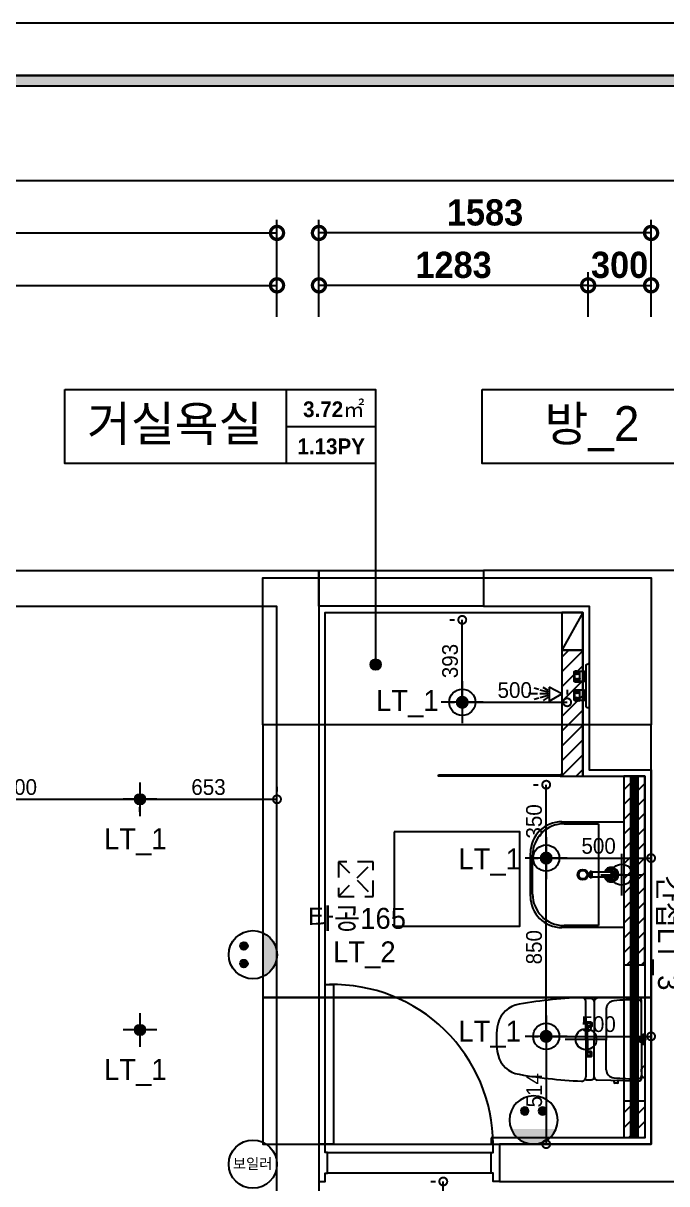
# Model space of a CAD drawing. Header units: inches. Extents: x 157163 to 245256, y -61743 to -20857.
# Drawn here: x 231228 to 234295, y -26891 to -21357 of the extents above; entities that cross this region are included whole.
import ezdxf
from ezdxf.enums import TextEntityAlignment as Align

# ---------------------------------------------------------------- set-up
doc = ezdxf.new("R2010")
doc.units = ezdxf.units.IN
doc.header["$LTSCALE"] = 50
doc.header["$MEASUREMENT"] = 0
doc.linetypes.add('HID', pattern=[2.5, 1.5, -1])
doc.linetypes.add('HIDDEN', pattern=[0.375, 0.25, -0.125])
for name, color, linetype in [('0-ELC TEXT', 7, 'Continuous'), ('03-TEXT', 3, 'Continuous'), ('03-WAL NEW', 3, 'Continuous'), ('04-WIN', 4, 'Continuous'), ('06-FUR', 6, 'Continuous'), ('06-LIGHT', 4, 'Continuous'), ('07-DIM WAL', 5, 'Continuous'), ('3.기호.계단선', 30, 'Continuous'), ('BATH', 4, 'Continuous'), ('CO-BATH', 6, 'Continuous'), ('CO-DO-FR', 7, 'Continuous'), ('CO-DOOR', 8, 'Continuous'), ('F-WALL1', 2, 'Continuous'), ('fin', 5, 'Continuous'), ('FORM(YOURNAME)-1', 1, 'Continuous'), ('FORM(YOURNAME)-11', 1, 'Continuous'), ('HL', 6, 'HIDDEN'), ('RC-LIGHT', 7, 'Continuous'), ('설비', 140, 'Continuous'), ('욕실마감선', 4, 'Continuous')]:
    doc.layers.add(name, color=color, linetype=linetype)
doc.styles.add('YOURNAME', font='HY울릉도M.TTF')
doc.styles.add('넥슨고딕', font='NEXONLv1GothicBold.ttf')
doc.styles.add('스타일1', font='HY울릉도M.TTF')
doc.styles.add('코레일둥고', font='Korail_Round_Gothic_Medium.ttf')
doc.dimstyles.new('30', dxfattribs={"dimscale": 30, "dimtxt": 2.5, "dimasz": 2.5, "dimexe": 1.25, "dimexo": 2, "dimtad": 1, "dimdec": 0, "dimtxsty": '스타일1', "dimblk": 'DOTSMALL', "dimcen": 2.5, "dimclrd": 1, "dimclre": 1, "dimclrt": 7, "dimadec": 0, "dimazin": 0, "dimtfac": 1, "dimtdec": 0, "dimtix": 1, "dimtmove": 0, "dimatfit": 3, "dimldrblk": 'DOTSMALL', "dimfxl": 1.25, "dimarcsym": 0})
doc.dimstyles.new('50', dxfattribs={"dimscale": 50, "dimtxt": 2.5, "dimasz": 2.5, "dimexe": 1.25, "dimexo": 2, "dimtad": 1, "dimdec": 0, "dimtxsty": '넥슨고딕', "dimblk": 'DOTSMALL', "dimcen": 2.5, "dimclrd": 1, "dimclre": 1, "dimclrt": 7, "dimadec": 0, "dimazin": 0, "dimtfac": 1, "dimtdec": 0, "dimtix": 1, "dimtmove": 0, "dimatfit": 3, "dimldrblk": 'DOTSMALL', "dimfxl": 1.25, "dimarcsym": 0})

# ---------------------------------------------------------------- blocks, each defined once
blk = doc.blocks.new('_DOTSMALL')
at = {"color": 0, "linetype": 'ByBlock', "const_width": 0.5}
blk.add_lwpolyline([(-0.0625, 0, 1), (0.0625, 0, 1)], format="xyb", close=True, dxfattribs=at)
blk = doc.blocks.new('*D74')
at = {"layer": '07-DIM WAL', "color": 1, "lineweight": -2, "transparency": 16777216}
for p, q in [((228731.3, -22756.9), (228731.3, -22544.4)), ((232437.3, -22756.9), (232437.3, -22544.4)), ((228731.3, -22606.9), (232437.3, -22606.9))]:
    blk.add_line(p, q, dxfattribs=at)
at = {"layer": 'Defpoints', "color": 0, "transparency": 16777216}
for p in [(232437.3, -22606.9), (228731.3, -22856.9), (232437.3, -22856.9)]:
    blk.add_point(p, dxfattribs=at)
at = {"layer": '07-DIM WAL', "color": 1, "lineweight": -2, "transparency": 16777216, "xscale": 125, "yscale": 125, "zscale": 125, "rotation": 180}
blk.add_blockref('_DOTSMALL', (228731.3, -22606.9), dxfattribs=at)
at = {"layer": '07-DIM WAL', "color": 1, "lineweight": -2, "transparency": 16777216, "xscale": 125, "yscale": 125, "zscale": 125}
blk.add_blockref('_DOTSMALL', (232437.3, -22606.9), dxfattribs=at)
at = {"layer": '07-DIM WAL', "color": 7, "transparency": 16777216, "insert": (230584.3, -22510), "char_height": 125, "attachment_point": 5, "style": '넥슨고딕'}
blk.add_mtext('3706', dxfattribs=at)
blk = doc.blocks.new('*D75')
at = {"layer": '07-DIM WAL', "color": 1, "lineweight": -2, "transparency": 16777216}
for p, q in [((227229.3, -22756.9), (227229.3, -22294.4)), ((232437.3, -22756.9), (232437.3, -22294.4)), ((227229.3, -22356.9), (232437.3, -22356.9))]:
    blk.add_line(p, q, dxfattribs=at)
at = {"layer": 'Defpoints', "color": 0, "transparency": 16777216}
for p in [(232437.3, -22356.9), (227229.3, -22856.9), (232437.3, -22856.9)]:
    blk.add_point(p, dxfattribs=at)
at = {"layer": '07-DIM WAL', "color": 1, "lineweight": -2, "transparency": 16777216, "xscale": 125, "yscale": 125, "zscale": 125, "rotation": 180}
blk.add_blockref('_DOTSMALL', (227229.3, -22356.9), dxfattribs=at)
at = {"layer": '07-DIM WAL', "color": 1, "lineweight": -2, "transparency": 16777216, "xscale": 125, "yscale": 125, "zscale": 125}
blk.add_blockref('_DOTSMALL', (232437.3, -22356.9), dxfattribs=at)
at = {"layer": '07-DIM WAL', "color": 7, "transparency": 16777216, "insert": (229833.3, -22260), "char_height": 125, "attachment_point": 5, "style": '넥슨고딕'}
blk.add_mtext('5208', dxfattribs=at)
blk = doc.blocks.new('*D79')
at = {"layer": '07-DIM WAL', "color": 1, "lineweight": -2, "transparency": 16777216}
for p, q in [((232637.3, -22756.9), (232637.3, -22294.4)), ((234220.3, -22756.9), (234220.3, -22294.4)), ((234220.3, -22356.9), (232637.3, -22356.9))]:
    blk.add_line(p, q, dxfattribs=at)
at = {"layer": 'Defpoints', "color": 0, "transparency": 16777216}
for p in [(232637.3, -22356.9), (232637.3, -22856.9), (234220.3, -22856.9)]:
    blk.add_point(p, dxfattribs=at)
at = {"layer": '07-DIM WAL', "color": 1, "lineweight": -2, "transparency": 16777216, "xscale": 125, "yscale": 125, "zscale": 125, "rotation": 180}
blk.add_blockref('_DOTSMALL', (232637.3, -22356.9), dxfattribs=at)
at = {"layer": '07-DIM WAL', "color": 1, "lineweight": -2, "transparency": 16777216, "xscale": 125, "yscale": 125, "zscale": 125}
blk.add_blockref('_DOTSMALL', (234220.3, -22356.9), dxfattribs=at)
at = {"layer": '07-DIM WAL', "color": 7, "transparency": 16777216, "insert": (233428.8, -22260), "char_height": 125, "attachment_point": 5, "style": '넥슨고딕'}
blk.add_mtext('1583', dxfattribs=at)
blk = doc.blocks.new('*D80')
at = {"layer": '07-DIM WAL', "color": 1, "lineweight": -2, "transparency": 16777216}
for p, q in [((233920.3, -22756.9), (233920.3, -22544.4)), ((234220.3, -22756.9), (234220.3, -22544.4)), ((233920.3, -22606.9), (234220.3, -22606.9))]:
    blk.add_line(p, q, dxfattribs=at)
at = {"layer": 'Defpoints', "color": 0, "transparency": 16777216}
for p in [(234220.3, -22606.9), (233920.3, -22856.9), (234220.3, -22856.9)]:
    blk.add_point(p, dxfattribs=at)
at = {"layer": '07-DIM WAL', "color": 1, "lineweight": -2, "transparency": 16777216, "xscale": 125, "yscale": 125, "zscale": 125}
blk.add_blockref('_DOTSMALL', (233920.3, -22606.9), dxfattribs=at)
at = {"layer": '07-DIM WAL', "color": 1, "lineweight": -2, "transparency": 16777216, "xscale": 125, "yscale": 125, "zscale": 125, "rotation": 180}
blk.add_blockref('_DOTSMALL', (234220.3, -22606.9), dxfattribs=at)
at = {"layer": '07-DIM WAL', "color": 7, "transparency": 16777216, "insert": (234070.3, -22510), "char_height": 125, "attachment_point": 5, "style": '넥슨고딕'}
blk.add_mtext('300', dxfattribs=at)
blk = doc.blocks.new('*D81')
at = {"layer": '07-DIM WAL', "color": 1, "lineweight": -2, "transparency": 16777216}
for p, q in [((232637.3, -22756.9), (232637.3, -22544.4)), ((233920.3, -22756.9), (233920.3, -22544.4)), ((233920.3, -22606.9), (232637.3, -22606.9))]:
    blk.add_line(p, q, dxfattribs=at)
at = {"layer": 'Defpoints', "color": 0, "transparency": 16777216}
for p in [(232637.3, -22606.9), (232637.3, -22856.9), (233920.3, -22856.9)]:
    blk.add_point(p, dxfattribs=at)
at = {"layer": '07-DIM WAL', "color": 1, "lineweight": -2, "transparency": 16777216, "xscale": 125, "yscale": 125, "zscale": 125, "rotation": 180}
blk.add_blockref('_DOTSMALL', (232637.3, -22606.9), dxfattribs=at)
at = {"layer": '07-DIM WAL', "color": 1, "lineweight": -2, "transparency": 16777216, "xscale": 125, "yscale": 125, "zscale": 125}
blk.add_blockref('_DOTSMALL', (233920.3, -22606.9), dxfattribs=at)
at = {"layer": '07-DIM WAL', "color": 7, "transparency": 16777216, "insert": (233278.8, -22510), "char_height": 125, "attachment_point": 5, "style": '넥슨고딕'}
blk.add_mtext('1283', dxfattribs=at)
blk = doc.blocks.new('A$C004A4CAE')
at = {"layer": 'fin', "color": 6}
for p, q in [((36, 69), (36, 70)), ((84, 69), (36, 69)), ((51, 63), (36, 63)), ((51, 57), (36, 57)), ((82, 72), (38, 72)), ((84, 63), (69, 63)), ((84, 57), (69, 57)), ((84, 69), (84, 70)), ((126, 69), (126, 70)), ((174, 69), (126, 69)), ((141, 63), (126, 63)), ((141, 57), (126, 57)), ((172, 72), (128, 72)), ((174, 63), (159, 63)), ((174, 57), (159, 57)), ((174, 69), (174, 70)), ((0, 0), (0, 5)), ((200, 15), (10, 15)), ((51, 51), (36, 51)), ((36, 23), (36, 45)), ((84, 45), (36, 45)), ((82, 21), (38, 21)), ((43, 15), (43, 21)), ((84, 51), (69, 51)), ((77, 15), (77, 21)), ((84, 23), (84, 45)), ((141, 51), (126, 51)), ((174, 45), (126, 45)), ((126, 23), (126, 45)), ((172, 21), (128, 21)), ((133, 15), (133, 21)), ((174, 51), (159, 51)), ((167, 15), (167, 21)), ((174, 23), (174, 45)), ((210, 0), (210, 5))]:
    blk.add_line(p, q, dxfattribs=at)
for centre, radius, start, end in [((36, 66), 3, 90, 270), ((36, 60), 3, 90, 270), ((36, 54), 3, 90, 270), ((38, 70), 2, 90, 180), ((51, 66), 3, 90, 270), ((51, 60), 3, 90, 270), ((51, 54), 3, 90, 270), ((69, 66), 3, 270, 90), ((69, 60), 3, 270, 90), ((69, 54), 3, 270, 90), ((82, 70), 2, 0, 90), ((84, 66), 3, 270, 90), ((84, 60), 3, 270, 90), ((84, 54), 3, 270, 90), ((126, 66), 3, 90, 270), ((126, 60), 3, 90, 270), ((126, 54), 3, 90, 270), ((128, 70), 2, 90, 180), ((141, 66), 3, 90, 270), ((141, 60), 3, 90, 270), ((141, 54), 3, 90, 270), ((159, 66), 3, 270, 90), ((159, 60), 3, 270, 90), ((159, 54), 3, 270, 90), ((172, 70), 2, 0, 90), ((174, 66), 3, 270, 90), ((174, 60), 3, 270, 90), ((174, 54), 3, 270, 90), ((10, 5), 10, 90, 180), ((36, 48), 3, 90, 270), ((38, 23), 2, 180, 270), ((51, 48), 3, 90, 270), ((69, 48), 3, 270, 90), ((82, 23), 2, 270, 0), ((84, 48), 3, 270, 90), ((126, 48), 3, 90, 270), ((128, 23), 2, 180, 270), ((141, 48), 3, 90, 270), ((159, 48), 3, 270, 90), ((172, 23), 2, 270, 0), ((174, 48), 3, 270, 90), ((200, 5), 10, 0, 90)]:
    blk.add_arc(centre, radius, start, end, dxfattribs=at)
blk = doc.blocks.new('VUDAUSEH')
at = {"layer": '04-WIN'}
blk.add_lwpolyline([(211922.3, -24136.9), (211137.3, -24136.9), (211137.3, -23965.9), (211922.3, -23965.9)], close=True, dxfattribs=at)
at = {"layer": '3.기호.계단선'}
for p, q in [((212580.3, -25516.9), (212580.3, -25316.9)), ((212480.3, -25416.9), (212680.3, -25416.9)), ((212410.3, -26301.9), (212410.3, -26101.9)), ((212310.3, -26201.9), (212510.3, -26201.9))]:
    blk.add_line(p, q, dxfattribs=at)
for centre in [(212580.3, -25416.9), (212410.3, -26201.9)]:
    blk.add_circle(centre, 50, dxfattribs=at)
at = {"layer": 'CO-DO-FR'}
for points in [[(211137.3, -26701.9), (211137.3, -26879.9), (211167.3, -26879.9), (211167.3, -26839.9), (211177.3, -26839.9), (211177.3, -26741.9), (211167.3, -26741.9), (211167.3, -26701.9), (211137.3, -26701.9)], [(211997.3, -26701.9), (211997.3, -26879.9), (211967.3, -26879.9), (211967.3, -26839.9), (211957.3, -26839.9), (211957.3, -26741.9), (211967.3, -26741.9), (211967.3, -26701.9), (211997.3, -26701.9)]]:
    blk.add_lwpolyline(points, close=True, dxfattribs=at)
at = {"layer": 'CO-DOOR'}
for p, q in [((211177.3, -26741.9), (211957.3, -26741.9)), ((211957.3, -26839.9), (211177.3, -26839.9))]:
    blk.add_line(p, q, dxfattribs=at)
blk.add_lwpolyline([(211207.3, -25940.9), (211207.3, -26701.9), (211167.3, -26701.9), (211167.3, -25940.9)], close=True, dxfattribs=at)
blk.add_arc((211203.3, -26704.8), 764.1, 0.2166, 91.1962, dxfattribs=at)
at = {"layer": 'F-WALL1'}
blk.add_line((217024.3, -23965.9), (211922.3, -23965.9), dxfattribs=at)
for points in [[(205729.3, -24428.9), (205630.3, -24428.9), (205630.3, -23965.9), (211137.3, -23965.9), (211137.3, -27229.9), (210937.3, -27229.9), (210937.3, -24138.9), (207217.3, -24138.9), (207217.3, -24724.9), (206671.3, -24724.9), (206671.3, -24123.9), (205729.3, -24123.9), (205729.3, -24428.9)], [(211922.3, -23965.9), (211922.3, -24136.9), (212425.3, -24136.9), (212425.3, -24916.9), (212720.3, -24916.9), (212720.3, -26701.9), (211997.3, -26701.9), (211997.3, -26879.9), (212882.3, -26879.9)]]:
    blk.add_lwpolyline(points, dxfattribs=at)
at = {"xscale": -1, "rotation": 89.99999999999991}
blk.add_blockref('A$C004A4CAE', (212425.3, -24411.9), dxfattribs=at)
blk = doc.blocks.new('cjswjdeh')
at = {"layer": '03-WAL NEW'}
h = blk.add_hatch(dxfattribs=at)
h.set_pattern_fill('_USER', color=256, scale=50, angle=225, pattern_type=0)
h.set_pattern_definition([(225, (16172.097, -25274.146), (35.355339, -35.355339), [])])
h.paths.add_polyline_path([(233895.3, -24346.9), (233795.3, -24346.9), (233795.3, -24946.9), (233895.3, -24946.9)])
h = blk.add_hatch(dxfattribs=at)
h.set_pattern_fill('_USER', color=8, scale=50, angle=225, pattern_type=0)
h.set_pattern_definition([(225, (16467.097, -27604.146), (35.355339, -35.355339), [])])
h.paths.add_polyline_path([(234190.3, -24946.9), (234090.3, -24946.9), (234090.3, -25846.9), (234190.3, -25846.9)])
h = blk.add_hatch(dxfattribs=at)
h.set_pattern_fill('_USER', color=8, scale=50, angle=225, pattern_type=0)
h.set_pattern_definition([(225, (21470, 41), (35.355339, -35.355339), [])])
h.paths.add_polyline_path([(234190.3, -26671.9), (234090.3, -26671.9), (234090.3, -26496.9), (234190.3, -26496.9)])
at = {"color": 8}
for p, q in [((234090.3, -25416.9), (234025.3, -25416.9)), ((234190.3, -26225.9), (234190.3, -26177.9)), ((234190.3, -26201.9), (234199.1, -26201.9))]:
    blk.add_line(p, q, dxfattribs=at)
at = {"layer": '03-WAL NEW'}
for p, q in [((234090.3, -25846.9), (234090.3, -26671.9)), ((234190.3, -26496.9), (234090.3, -26496.9))]:
    blk.add_line(p, q, dxfattribs=at)
blk.add_lwpolyline([(233795.3, -24946.9), (233895.3, -24946.9), (233895.3, -24346.9), (233795.3, -24346.9)], close=True, dxfattribs=at)
blk.add_lwpolyline([(234190.3, -24946.9), (234090.3, -24946.9), (234090.3, -25846.9), (234190.3, -25846.9), (234190.3, -24946.9)], dxfattribs=at)
at = {"layer": '06-FUR', "color": 8}
blk.add_line((233895.3, -24166.9), (233795.3, -24346.9), dxfattribs=at)
blk.add_lwpolyline([(233795.3, -24346.9), (233895.3, -24346.9), (233895.3, -24166.9), (233795.3, -24166.9)], close=True, dxfattribs=at)
at = {"layer": 'BATH', "color": 8}
for p, q in [((233678.3, -24554.9), (233636.2, -24554.9)), ((233686, -24534.4), (233663.4, -24527.7)), ((233731.2, -24554.9), (233689.7, -24554.9)), ((233729.7, -24546.7), (233691.7, -24536.9)), ((233729.7, -24563.1), (233691.7, -24572.9)), ((233729.1, -24539), (233705.5, -24524.1)), ((233729.1, -24570.8), (233705.5, -24585.7)), ((233795.3, -24553.9), (233734.3, -24522.6)), ((233734.3, -24522.6), (233734.3, -24588.8)), ((233734.3, -24588.8), (233795.3, -24553.9)), ((233686, -24575.5), (233663.4, -24582.1))]:
    blk.add_line(p, q, dxfattribs=at)
at = {"layer": 'CO-BATH', "color": 8}
for p, q in [((233789.3, -24943.1), (233218.3, -24943.1)), ((233789.3, -24944.6), (233218.3, -24944.6)), ((233795.3, -25164.4), (234090.3, -25164.4)), ((233805.3, -25174.4), (233970.3, -25174.4)), ((233970.3, -25174.4), (233970.3, -25659.4)), ((234090.3, -25164.4), (234090.3, -25669.4)), ((233645.3, -25519.4), (233645.3, -25314.4)), ((233655.3, -25509.4), (233655.3, -25324.4)), ((233929.8, -25431.4), (233929.8, -25402.4)), ((233934.8, -25402.4), (233929.8, -25402.4)), ((233934.8, -25431.4), (233929.8, -25431.4)), ((233934.8, -25431.4), (233934.8, -25402.4)), ((233939.8, -25403.4), (233934.8, -25403.4)), ((233939.8, -25430.4), (233934.8, -25430.4)), ((233939.8, -25430.4), (233939.8, -25403.4)), ((234030.3, -25404.4), (233939.8, -25404.4)), ((234030.3, -25429.4), (233939.8, -25429.4)), ((234090.3, -25669.4), (233795.3, -25669.4)), ((233970.3, -25659.4), (233805.3, -25659.4))]:
    blk.add_line(p, q, dxfattribs=at)
for points in [[(233207.3, -24940.9), (233216.3, -24940.9), (233216.3, -24942.4), (233213.3, -24942.4), (233213.3, -24945.4), (233216.3, -24945.4), (233216.3, -24946.9), (233207.3, -24946.9)], [(233795.3, -24940.9), (233795.3, -24946.9), (233212.3, -24946.9), (233212.3, -24940.9)], [(233795.3, -24940.9), (233786.3, -24940.9), (233786.3, -24942.4), (233789.3, -24942.4), (233789.3, -24945.4), (233786.3, -24945.4), (233786.3, -24946.9), (233795.3, -24946.9)]]:
    blk.add_lwpolyline(points, close=True, dxfattribs=at)
for radius in [25, 20]:
    blk.add_circle((233895.3, -25416.9), radius, dxfattribs=at)
for centre, radius, start, end in [((233795.3, -25314.4), 150, 90, 180), ((233805.3, -25324.4), 150, 90, 180), ((234030.3, -25416.9), 35, 200.9249, 159.0752), ((234030.3, -25416.9), 30, 204.6243, 155.3757), ((234030.3, -25416.9), 25, 210, 150), ((234030.3, -25416.9), 18, 223.983, 136.0171), ((234030.3, -25416.9), 12.5, 270, 90), ((233805.3, -25509.4), 150, 180, 270), ((233795.3, -25519.4), 150, 180, 270)]:
    blk.add_arc(centre, radius, start, end, dxfattribs=at)
at = {"layer": 'fin', "color": 8}
for p, q in [((233909.7, -26201.9), (233909.7, -26022.6)), ((233948.9, -26021.5), (233948.9, -26201.9)), ((234006.8, -26056.7), (234006.8, -26201.9)), ((234173.9, -26193.9), (234173.9, -26029.3)), ((233909.7, -26201.9), (233909.7, -26381.2)), ((233948.9, -26382.2), (233948.9, -26201.9)), ((234006.8, -26347.1), (234006.8, -26201.9)), ((234173.9, -26209.9), (234173.9, -26374.5)), ((234175.3, -26357.6), (234175.3, -26345.1)), ((234175.3, -26357.6), (234175.3, -26370.1))]:
    blk.add_line(p, q, dxfattribs=at)
for points in [[(233948.9, -26021.5, 0.371724), (233934.2, -26007.1, 0.003515), (233903.3, -26008, 0.320541)], [(234173.9, -26029.3), (234173.9, -26016.9, 0.421209), (234158.6, -26001.9), (233963.6, -26006.5, 0.001659)], [(233948.9, -26382.2, -0.371724), (233934.2, -26396.6, -0.003515), (233903.3, -26395.8, -0.320541)], [(234173.9, -26374.5), (234173.9, -26386.9, -0.421209), (234158.6, -26401.9), (233963.6, -26397.2, -0.001659)]]:
    blk.add_lwpolyline(points, format="xyb", dxfattribs=at)
for centre, radius, start, end in [((233978.7, -28206.7), 2205.9, 92.3333, 100.6081), ((233889.7, -26022.6), 20, 0, 92.3333), ((233963.9, -26021.5), 15, 91.3651, 180), ((233612, -26157.7), 125.5, 108.2964, 173.4241), ((234046.7, -26058.4), 40, 95.9437, 177.5129), ((234146.1, -27013.2), 1000, 89.3116, 95.9437), ((234157.9, -26029.3), 16, 0, 89.3116), ((233888.9, -26201.9), 405.9, 171.6993, 180), ((233888.9, -26201.9), 405.9, 180, 188.3007), ((233612, -26246.1), 125.5, 186.5759, 251.7036), ((234190.3, -26345.1), 15, 90, 180), ((233978.7, -24197.1), 2205.9, 259.3919, 267.6667), ((233889.7, -26381.2), 20, 267.6667, 0), ((233963.9, -26382.2), 15, 180, 268.6349), ((234046.7, -26345.4), 40, 182.4871, 264.0563), ((234146.1, -25390.6), 1000, 264.0563, 270.6884), ((234157.9, -26374.5), 16, 270.6884, 0), ((234190.3, -26370.1), 15, 180, 270)]:
    blk.add_arc(centre, radius, start, end, dxfattribs=at)
at = {"layer": 'HL', "color": 8, "linetype": 'Continuous'}
for p, q in [((234142.3, -26194.4), (234142.3, -26115.4)), ((234149.3, -26193.4), (234149.3, -26115.4)), ((233916.7, -26201.9), (233916.7, -26155.6)), ((233916.7, -26201.9), (233916.7, -26248.2)), ((234134.2, -26195.9), (234168.6, -26190.6)), ((234134.2, -26207.9), (234134.2, -26195.9)), ((234134.2, -26207.9), (234168.6, -26213.2)), ((234142.3, -26288.4), (234142.3, -26209.4)), ((234149.3, -26288.4), (234149.3, -26210.4)), ((234168.6, -26190.6), (234175.6, -26194.9)), ((234168.6, -26213.2), (234168.6, -26190.6)), ((234168.6, -26213.2), (234175.6, -26208.8)), ((234175.6, -26194.9), (234180.3, -26189.5)), ((234175.6, -26208.8), (234175.6, -26194.9)), ((234175.6, -26208.8), (234180.3, -26214.3)), ((234180.3, -26177.9), (234190.3, -26177.9)), ((234180.3, -26225.9), (234180.3, -26177.9)), ((234180.3, -26225.9), (234190.3, -26225.9)), ((234043.9, -26406.8), (234043.9, -26399.2)), ((234060, -26410.8), (234047.9, -26410.8)), ((234064, -26406.8), (234064, -26399.6))]:
    blk.add_line(p, q, dxfattribs=at)
for points in [[(233909.7, -26119.3), (233933.9, -26119.3, -0.414214), (233937.9, -26123.3), (233937.9, -26139.8, -0.414214), (233933.9, -26143.8), (233918.3, -26143.8), (233909.7, -26143.8)], [(233918.3, -26143.8), (233918.3, -26153.6, -0.414214), (233916.3, -26155.6), (233909.7, -26155.6)], [(233918.3, -26260), (233918.3, -26250.2, 0.414214), (233916.3, -26248.2), (233909.7, -26248.2)], [(233909.7, -26284.5), (233933.9, -26284.5, 0.414214), (233937.9, -26280.5), (233937.9, -26264, 0.414214), (233933.9, -26260), (233918.3, -26260), (233909.7, -26260)]]:
    blk.add_lwpolyline(points, format="xyb", dxfattribs=at)
for centre in [(233923.9, -26131.9), (233923.9, -26271.9)]:
    blk.add_circle(centre, 8, dxfattribs=at)
for centre, radius, start, end in [((234145.8, -26115.4), 3.5, 0, 180), ((234145.8, -26288.4), 3.5, 180, 0), ((234047.9, -26406.8), 4, 180, 270), ((234060, -26406.8), 4, 270, 0)]:
    blk.add_arc(centre, radius, start, end, dxfattribs=at)
at = {"layer": '욕실마감선', "color": 8}
for p, q in [((233738.4, -24544.9), (233736.3, -24544.9)), ((233737.3, -24564.6), (233736.3, -24564.6)), ((233458.3, -26671.9), (233458.3, -26701.9))]:
    blk.add_line(p, q, dxfattribs=at)
blk.add_lwpolyline([(232667.3, -26701.9), (232667.3, -24166.9), (233895.3, -24166.9), (233895.3, -24946.9), (234190.3, -24946.9), (234190.3, -26671.9), (233458.3, -26671.9)], dxfattribs=at)
blk.add_blockref('VUDAUSEH', (21500, 0))
blk = doc.blocks.new('hallogen')
h = blk.add_hatch(color=256)
h.dxf.hatch_style = 1
edge = h.paths.add_edge_path()
edge.add_arc((48591.7, 60854.3), 31.2, 0, 360, ccw=False)
at = {"color": 1, "linetype": 'Continuous'}
for p, q in [((48591.7, 60954.3), (48591.7, 60754.3)), ((48691.7, 60854.3), (48491.7, 60854.3))]:
    blk.add_line(p, q, dxfattribs=at)
at = {"color": 4, "linetype": 'Continuous'}
blk.add_circle((48591.7, 60854.3), 62.5, dxfattribs=at)
blk = doc.blocks.new('1')
at = {"linetype": 'Continuous'}
h = blk.add_hatch(color=4, dxfattribs=at)
h.dxf.hatch_style = 1
edge = h.paths.add_edge_path()
edge.add_arc((11539653.5, -14273503.8), 37.5, 0, 360)
at = {"color": 1, "linetype": 'Continuous'}
for p, q in [((11539653.5, -14273637.1), (11539653.5, -14273370.5)), ((11539520.2, -14273503.8), (11539786.8, -14273503.8))]:
    blk.add_line(p, q, dxfattribs=at)
at = {"color": 4, "linetype": 'Continuous'}
for radius in [41.5, 37.5]:
    blk.add_circle((11539653.5, -14273503.8), radius, dxfattribs=at)
blk = doc.blocks.new('*D119')
at = {"layer": '07-DIM WAL', "color": 1, "lineweight": -2, "transparency": 16777216}
for p, q in [((230584.3, -24997.4), (230584.3, -25019.9)), ((230584.3, -25057.4), (231784.3, -25057.4)), ((231784.3, -25117.4), (231784.3, -25094.9))]:
    blk.add_line(p, q, dxfattribs=at)
at = {"layer": 'Defpoints', "color": 0, "transparency": 16777216}
for p in [(230584.3, -25057.4), (231784.3, -25057.4), (231784.3, -25057.4)]:
    blk.add_point(p, dxfattribs=at)
at = {"layer": '07-DIM WAL', "color": 1, "lineweight": -2, "transparency": 16777216, "xscale": 75, "yscale": 75, "zscale": 75, "rotation": 180}
blk.add_blockref('_DOTSMALL', (230584.3, -25057.4), dxfattribs=at)
at = {"layer": '07-DIM WAL', "color": 1, "lineweight": -2, "transparency": 16777216, "xscale": 75, "yscale": 75, "zscale": 75}
blk.add_blockref('_DOTSMALL', (231784.3, -25057.4), dxfattribs=at)
at = {"layer": '07-DIM WAL', "color": 7, "transparency": 16777216, "insert": (231184.3, -24999.6), "char_height": 75, "attachment_point": 5, "style": '스타일1'}
blk.add_mtext('1200', dxfattribs=at)
blk = doc.blocks.new('*D120')
at = {"layer": '07-DIM WAL', "color": 1, "lineweight": -2, "transparency": 16777216}
for p, q in [((231784.3, -24997.4), (231784.3, -25019.9)), ((232437.3, -24997.4), (232437.3, -25019.9)), ((231784.3, -25057.4), (232437.3, -25057.4))]:
    blk.add_line(p, q, dxfattribs=at)
at = {"layer": 'Defpoints', "color": 0, "transparency": 16777216}
for p in [(231784.3, -25057.4), (232437.3, -25057.4), (232437.3, -25057.4)]:
    blk.add_point(p, dxfattribs=at)
at = {"layer": '07-DIM WAL', "color": 1, "lineweight": -2, "transparency": 16777216, "xscale": 75, "yscale": 75, "zscale": 75, "rotation": 180}
blk.add_blockref('_DOTSMALL', (231784.3, -25057.4), dxfattribs=at)
at = {"layer": '07-DIM WAL', "color": 1, "lineweight": -2, "transparency": 16777216, "xscale": 75, "yscale": 75, "zscale": 75}
blk.add_blockref('_DOTSMALL', (232437.3, -25057.4), dxfattribs=at)
at = {"layer": '07-DIM WAL', "color": 7, "transparency": 16777216, "insert": (232110.8, -24999.6), "char_height": 75, "attachment_point": 5, "style": '스타일1'}
blk.add_mtext('653', dxfattribs=at)
blk = doc.blocks.new('*D128')
at = {"layer": '07-DIM WAL', "color": 1, "lineweight": -2, "transparency": 16777216}
for p, q in [((233720.3, -26127.9), (233720.3, -26150.4)), ((234220.3, -26127.9), (234220.3, -26150.4)), ((233720.3, -26187.9), (234220.3, -26187.9))]:
    blk.add_line(p, q, dxfattribs=at)
at = {"layer": 'Defpoints', "color": 0, "transparency": 16777216}
for p in [(233720.3, -26187.9), (234220.3, -26187.9), (234220.3, -26187.9)]:
    blk.add_point(p, dxfattribs=at)
at = {"layer": '07-DIM WAL', "color": 1, "lineweight": -2, "transparency": 16777216, "xscale": 75, "yscale": 75, "zscale": 75, "rotation": 180}
blk.add_blockref('_DOTSMALL', (233720.3, -26187.9), dxfattribs=at)
at = {"layer": '07-DIM WAL', "color": 1, "lineweight": -2, "transparency": 16777216, "xscale": 75, "yscale": 75, "zscale": 75}
blk.add_blockref('_DOTSMALL', (234220.3, -26187.9), dxfattribs=at)
at = {"layer": '07-DIM WAL', "color": 7, "transparency": 16777216, "insert": (233970.3, -26130.1), "char_height": 75, "attachment_point": 5, "style": '스타일1'}
blk.add_mtext('500', dxfattribs=at)
blk = doc.blocks.new('*D129')
at = {"layer": '07-DIM WAL', "color": 1, "lineweight": -2, "transparency": 16777216}
for p, q in [((233660.3, -25337.9), (233682.8, -25337.9)), ((233720.3, -26187.9), (233720.3, -25337.9)), ((233660.3, -26187.9), (233682.8, -26187.9))]:
    blk.add_line(p, q, dxfattribs=at)
at = {"layer": 'Defpoints', "color": 0, "transparency": 16777216}
for p in [(233720.3, -25337.9), (233720.3, -25337.9), (233720.3, -26187.9)]:
    blk.add_point(p, dxfattribs=at)
at = {"layer": '07-DIM WAL', "color": 1, "lineweight": -2, "transparency": 16777216, "xscale": 75, "yscale": 75, "zscale": 75}
for p, rotation in [((233720.3, -25337.9), 90), ((233720.3, -26187.9), 270)]:
    blk.add_blockref('_DOTSMALL', p, dxfattribs=dict(at, rotation=rotation))
at = {"layer": '07-DIM WAL', "color": 7, "transparency": 16777216, "insert": (233662.6, -25762.9), "char_height": 75, "attachment_point": 5, "rotation": 90, "style": '스타일1'}
blk.add_mtext('850', dxfattribs=at)
blk = doc.blocks.new('*D130')
at = {"layer": '07-DIM WAL', "color": 1, "lineweight": -2, "transparency": 16777216}
for p, q in [((233720.3, -25277.9), (233720.3, -25300.4)), ((233720.3, -25337.9), (234220.3, -25337.9)), ((234220.3, -25393.9), (234220.3, -25375.4))]:
    blk.add_line(p, q, dxfattribs=at)
at = {"layer": 'Defpoints', "color": 0, "transparency": 16777216}
for p in [(233720.3, -25337.9), (234220.3, -25333.9), (234220.3, -25337.9)]:
    blk.add_point(p, dxfattribs=at)
at = {"layer": '07-DIM WAL', "color": 1, "lineweight": -2, "transparency": 16777216, "xscale": 75, "yscale": 75, "zscale": 75, "rotation": 180}
blk.add_blockref('_DOTSMALL', (233720.3, -25337.9), dxfattribs=at)
at = {"layer": '07-DIM WAL', "color": 1, "lineweight": -2, "transparency": 16777216, "xscale": 75, "yscale": 75, "zscale": 75}
blk.add_blockref('_DOTSMALL', (234220.3, -25337.9), dxfattribs=at)
at = {"layer": '07-DIM WAL', "color": 7, "transparency": 16777216, "insert": (233970.3, -25280.1), "char_height": 75, "attachment_point": 5, "style": '스타일1'}
blk.add_mtext('500', dxfattribs=at)
blk = doc.blocks.new('*D131')
at = {"layer": '07-DIM WAL', "color": 1, "lineweight": -2, "transparency": 16777216}
for p, q in [((233660.3, -26187.9), (233682.8, -26187.9)), ((233720.3, -26187.9), (233720.3, -26701.9)), ((233660.3, -26701.9), (233682.8, -26701.9))]:
    blk.add_line(p, q, dxfattribs=at)
at = {"layer": 'Defpoints', "color": 0, "transparency": 16777216}
for p in [(233720.3, -26187.9), (233720.3, -26701.9), (233720.3, -26701.9)]:
    blk.add_point(p, dxfattribs=at)
at = {"layer": '07-DIM WAL', "color": 1, "lineweight": -2, "transparency": 16777216, "xscale": 75, "yscale": 75, "zscale": 75}
for p, rotation in [((233720.3, -26187.9), 90), ((233720.3, -26701.9), 270)]:
    blk.add_blockref('_DOTSMALL', p, dxfattribs=dict(at, rotation=rotation))
at = {"layer": '07-DIM WAL', "color": 7, "transparency": 16777216, "insert": (233663.4, -26444.9), "char_height": 75, "attachment_point": 5, "rotation": 90, "style": '스타일1'}
blk.add_mtext('514', dxfattribs=at)
blk = doc.blocks.new('*D132')
at = {"layer": '07-DIM WAL', "color": 1, "lineweight": -2, "transparency": 16777216}
for p, q in [((233660.3, -24987.9), (233682.8, -24987.9)), ((233720.3, -25337.9), (233720.3, -24987.9)), ((233660.3, -25337.9), (233682.8, -25337.9))]:
    blk.add_line(p, q, dxfattribs=at)
at = {"layer": 'Defpoints', "color": 0, "transparency": 16777216}
for p in [(233720.3, -24987.9), (233720.3, -24987.9), (233720.3, -25337.9)]:
    blk.add_point(p, dxfattribs=at)
at = {"layer": '07-DIM WAL', "color": 1, "lineweight": -2, "transparency": 16777216, "xscale": 75, "yscale": 75, "zscale": 75}
for p, rotation in [((233720.3, -24987.9), 90), ((233720.3, -25337.9), 270)]:
    blk.add_blockref('_DOTSMALL', p, dxfattribs=dict(at, rotation=rotation))
at = {"layer": '07-DIM WAL', "color": 7, "transparency": 16777216, "insert": (233662.6, -25162.9), "char_height": 75, "attachment_point": 5, "rotation": 90, "style": '스타일1'}
blk.add_mtext('350', dxfattribs=at)
blk = doc.blocks.new('*D133')
at = {"layer": '07-DIM WAL', "color": 1, "lineweight": -2, "transparency": 16777216}
for p, q in [((233320.3, -24534.9), (233320.3, -24557.4)), ((233820.3, -24534.9), (233820.3, -24557.4)), ((233320.3, -24594.9), (233820.3, -24594.9))]:
    blk.add_line(p, q, dxfattribs=at)
at = {"layer": 'Defpoints', "color": 0, "transparency": 16777216}
for p in [(233320.3, -24594.9), (233820.3, -24594.9), (233820.3, -24594.9)]:
    blk.add_point(p, dxfattribs=at)
at = {"layer": '07-DIM WAL', "color": 1, "lineweight": -2, "transparency": 16777216, "xscale": 75, "yscale": 75, "zscale": 75, "rotation": 180}
blk.add_blockref('_DOTSMALL', (233320.3, -24594.9), dxfattribs=at)
at = {"layer": '07-DIM WAL', "color": 1, "lineweight": -2, "transparency": 16777216, "xscale": 75, "yscale": 75, "zscale": 75}
blk.add_blockref('_DOTSMALL', (233820.3, -24594.9), dxfattribs=at)
at = {"layer": '07-DIM WAL', "color": 7, "transparency": 16777216, "insert": (233570.3, -24537.1), "char_height": 75, "attachment_point": 5, "style": '스타일1'}
blk.add_mtext('500', dxfattribs=at)
blk = doc.blocks.new('*D134')
at = {"layer": '07-DIM WAL', "color": 1, "lineweight": -2, "transparency": 16777216}
for p, q in [((233260.3, -24201.9), (233282.8, -24201.9)), ((233320.3, -24594.9), (233320.3, -24201.9)), ((233260.3, -24594.9), (233282.8, -24594.9))]:
    blk.add_line(p, q, dxfattribs=at)
at = {"layer": 'Defpoints', "color": 0, "transparency": 16777216}
for p in [(233320.3, -24201.9), (233320.3, -24201.9), (233320.3, -24594.9)]:
    blk.add_point(p, dxfattribs=at)
at = {"layer": '07-DIM WAL', "color": 1, "lineweight": -2, "transparency": 16777216, "xscale": 75, "yscale": 75, "zscale": 75}
for p, rotation in [((233320.3, -24201.9), 90), ((233320.3, -24594.9), 270)]:
    blk.add_blockref('_DOTSMALL', p, dxfattribs=dict(at, rotation=rotation))
at = {"layer": '07-DIM WAL', "color": 7, "transparency": 16777216, "insert": (233262.6, -24398.4), "char_height": 75, "attachment_point": 5, "rotation": 90, "style": '스타일1'}
blk.add_mtext('393', dxfattribs=at)
blk = doc.blocks.new('*D156')
at = {"layer": '07-DIM WAL', "color": 1, "lineweight": -2, "transparency": 16777216}
for p, q in [((233169.8, -26879.9), (233192.3, -26879.9)), ((233229.8, -27299.9), (233229.8, -26879.9)), ((233169.8, -27299.9), (233192.3, -27299.9))]:
    blk.add_line(p, q, dxfattribs=at)
at = {"layer": 'Defpoints', "color": 0, "transparency": 16777216}
for p in [(233229.8, -26879.9), (233229.8, -26879.9), (233229.8, -27299.9)]:
    blk.add_point(p, dxfattribs=at)
at = {"layer": '07-DIM WAL', "color": 1, "lineweight": -2, "transparency": 16777216, "xscale": 75, "yscale": 75, "zscale": 75}
for p, rotation in [((233229.8, -26879.9), 90), ((233229.8, -27299.9), 270)]:
    blk.add_blockref('_DOTSMALL', p, dxfattribs=dict(at, rotation=rotation))
at = {"layer": '07-DIM WAL', "color": 7, "transparency": 16777216, "insert": (233172.1, -27089.9), "char_height": 75, "attachment_point": 5, "rotation": 90, "style": '스타일1'}
blk.add_mtext('420', dxfattribs=at)
blk = doc.blocks.new('FORM-ELEVATION')
at = {"layer": 'FORM(YOURNAME)-11'}
h = blk.add_hatch(color=256, dxfattribs=at)
h.dxf.hatch_style = 1
h.paths.add_polyline_path([(-10309, 35708), (71691, 35708), (71691, 35508), (-10309, 35508)])
h.paths.add_polyline_path([(-10309, -21492), (71691, -21492), (71691, -21692), (-10309, -21692)])
at = {"layer": 'Defpoints', "color": 158}
for points in [[(-10309, -21692), (71691, -21692), (71691, 35708), (-10309, 35708)], [(-8309, 33708), (61071, 33708), (61071, -19692), (-8309, -19692)]]:
    blk.add_lwpolyline(points, close=True, dxfattribs=at)
at = {"layer": 'FORM(YOURNAME)-11', "color": 250}
blk.add_lwpolyline([(-11309, -22692), (72691, -22692), (72691, 36708), (-11309, 36708)], close=True, dxfattribs=at)
at = {"layer": 'FORM(YOURNAME)-11'}
blk.add_lwpolyline([(-10309, 35708), (71691, 35708), (71691, 35508), (-10309, 35508)], close=True, dxfattribs=at)
at = {"layer": 'FORM(YOURNAME)-11', "color": 3, "style": 'YOURNAME'}
for tag, height, p in [('1', 450, (71041, -1219)), ('2', 450, (71041, -1863)), ('3', 450, (71041, -3150)), ('4', 450, (71041, -5081)), ('5', 515, (71041, -7398)), ('6', 515, (71041, -9650)), ('7', 515, (71041, -11903)), ('8', 515, (71041, -14155)), ('9', 515, (71041, -16408)), ('10', 515, (66791, -18596)), ('11', 515, (71041, -18660)), ('12', 515, (66791, -20848)), ('13', 515, (71041, -20848))]:
    blk.add_attdef(tag, text='', height=height, dxfattribs=at).set_placement(p, align=Align.MIDDLE_RIGHT)
blk = doc.blocks.new('egoo')
at = {"layer": '설비'}
h = blk.add_hatch(color=140, dxfattribs=at)
edge = h.paths.add_edge_path()
edge.add_arc((1015645.3, 443433.7), 22.3, 0, 360)
h = blk.add_hatch(color=140, dxfattribs=at)
edge = h.paths.add_edge_path()
edge.add_arc((1015747.7, 443433.7), 22.3, 0, 360)
h = blk.add_hatch(color=140, dxfattribs=at)
edge = h.paths.add_edge_path()
edge.add_line((1015826.3, 443329.1), (1015566.6, 443329.1))
edge.add_ellipse((1015696.5, 443381.5), major_axis=(99, 99), ratio=1, start_angle=156.95778, end_angle=293.04222)
at = {"layer": '설비', "color": 140}
for centre, radius in [((1015696.5, 443381.5), 140), ((1015645.3, 443433.7), 22.3), ((1015747.7, 443433.7), 22.3)]:
    blk.add_circle(centre, radius, dxfattribs=at)

msp = doc.modelspace()

# ---------------------------------------------------------------- hatches: boundary and pattern name
at = {"layer": '0-ELC TEXT'}
h = msp.add_hatch(color=256, dxfattribs=at)
h.dxf.hatch_style = 1
edge = h.paths.add_edge_path()
edge.add_arc((232907.5, -24414.9), 25, 90, 450)
h = msp.add_hatch(color=256, dxfattribs=at)
h.dxf.hatch_style = 1
edge = h.paths.add_edge_path()
edge.add_arc((232907.5, -24414.9), 25, 90, 450)

# ---------------------------------------------------------------- linework, layer by layer
for p, q in [((232482.8, -23457), (232482.8, -23103.3)), ((232482.8, -23280.2), (232907.5, -23280.2)), ((232907.5, -23457), (232907.5, -24414.9))]:
    msp.add_line(p, q, dxfattribs=at)
for points in [[(231425.6, -23103.3), (232907.5, -23103.3), (232907.5, -23457), (231425.6, -23457)], [(233414.4, -23103.3), (234896.3, -23103.3), (234896.3, -23457), (233414.4, -23457)]]:
    msp.add_lwpolyline(points, close=True, dxfattribs=at)
msp.add_circle((232907.5, -24414.9), 25, dxfattribs=at)
msp.add_circle((232907.5, -24414.9), 25, dxfattribs=at)
at = {"layer": '06-LIGHT', "color": 10, "linetype": 'HID', "const_width": 43.2}
msp.add_lwpolyline([(234140.3, -24946.9), (234140.3, -26671.9)], dxfattribs=at)
at = {"layer": '3.기호.계단선', "linetype": 'HID'}
for p, q in [((232730.3, -25520.4), (232895.3, -25355.4)), ((232730.3, -25355.4), (232895.3, -25520.4))]:
    msp.add_line(p, q, dxfattribs=at)
msp.add_lwpolyline([(232895.3, -25355.4), (232730.3, -25355.4), (232730.3, -25520.4), (232895.3, -25520.4)], close=True, dxfattribs=at)
at = {"layer": 'RC-LIGHT', "color": 8}
for points in [[(234220.3, -24701.9), (232370.3, -24701.9), (232370.3, -24001.9), (234220.3, -24001.9)], [(232370.3, -24701.9), (232370.3, -26001.9), (234220.3, -26001.9), (234220.3, -24701.9)], [(232995.3, -25212.9), (232995.3, -25662.9), (233595.3, -25662.9), (233595.3, -25212.9)], [(234220.3, -26001.9), (232370.3, -26001.9), (232370.3, -26701.9), (234220.3, -26701.9)]]:
    msp.add_lwpolyline(points, close=True, dxfattribs=at)
at = {"layer": '설비', "color": 140}
msp.add_circle((232322.3, -26797.4), 115, dxfattribs=at)

# ---------------------------------------------------------------- block references
msp.add_blockref('cjswjdeh', (0, 0))
at = {"layer": 'FORM(YOURNAME)-1', "xscale": 0.2500000000000001, "yscale": 0.2500000000000001, "zscale": 0.2500000000000001}
msp.add_blockref('FORM-ELEVATION', (226583.5, -30533.9), dxfattribs=at)
at = {"layer": 'RC-LIGHT'}
for p in [(184728.6, -85449.2), (185128.6, -86192.2), (185128.6, -87042.2)]:
    msp.add_blockref('hallogen', p, dxfattribs=at)
at = {"layer": 'RC-LIGHT', "xscale": 0.6024096385271789, "yscale": 0.6024096385271789, "zscale": 0.6024096385271789, "rotation": 180.0000000000001}
for p in [(7183382.8, -8623553.6), (7183382.8, -8624653.6)]:
    msp.add_blockref('1', p, dxfattribs=at)
at = {"layer": '설비', "color": 140, "yscale": 0.8214285869294655, "zscale": 0.8214285869294655}
for p, xscale, rotation in [((596528.6, -860120.7), 0.8214285869294655, 89.99999999999993), ((1067982.5, -390793.1), -0.8214285869294655, 359.9999999999999)]:
    msp.add_blockref('egoo', p, dxfattribs=dict(at, xscale=xscale, rotation=rotation))

# ---------------------------------------------------------------- texts
at = {"layer": '03-TEXT'}
for s, height, style, p in [('거실욕실', 166.67, '코레일둥고', (231949.8, -23349.6)), ('3.72㎡', 75, '넥슨고딕', (232708.4, -23235.1)), ('방_2', 166.67, '코레일둥고', (233938.6, -23349.6)), ('1.13PY', 75, '넥슨고딕', (232695.6, -23411.9))]:
    msp.add_text(s, height=height, dxfattribs=dict(at, style=style)).set_placement(p, align=Align.CENTER)
at = {"layer": '설비', "color": 30, "style": '코레일둥고'}
for s, p in [('LT_1', (232909.5, -24637)), ('LT_1', (231613, -25295.6)), ('LT_1', (233302, -25392.1)), ('LT_2', (232704.6, -25835.1)), ('LT_1', (233302, -26213.1)), ('LT_1', (231613, -26395.6))]:
    msp.add_text(s, height=100, dxfattribs=at).set_placement(p)
msp.add_text('간접LT_3', height=100, rotation=270, dxfattribs=at).set_placement((234253.2, -25419.7))
msp.add_text('타공165', height=100, dxfattribs=at).set_placement((232582.9, -25575.2), align=Align.TOP_LEFT)
at = {"layer": '설비', "color": 140, "style": '코레일둥고'}
msp.add_text('보일러', height=50, dxfattribs=at).set_placement((232227, -26819.9))

# ---------------------------------------------------------------- dimensions: what is measured, and where the dimension line sits
at = {"layer": '07-DIM WAL'}
for base, p1, p2, dimstyle, picture, middle in [((232437.3, -22356.9), (227229.3, -22856.9), (232437.3, -22856.9), '50', '*D75', (229833.3, -22260)), ((232637.3, -22356.9), (234220.3, -22856.9), (232637.3, -22856.9), '50', '*D79', (233428.8, -22260)), ((232437.3, -22606.9), (228731.3, -22856.9), (232437.3, -22856.9), '50', '*D74', (230584.3, -22510)), ((232637.3, -22606.9), (233920.3, -22856.9), (232637.3, -22856.9), '50', '*D81', (233278.8, -22510)), ((234220.3, -22606.9), (233920.3, -22856.9), (234220.3, -22856.9), '50', '*D80', (234070.3, -22510)), ((233820.3, -24594.9), (233320.3, -24594.9), (233820.3, -24594.9), '30', '*D133', (233570.3, -24537.1)), ((231784.3, -25057.4), (230584.3, -25057.4), (231784.3, -25057.4), '30', '*D119', (231184.3, -24999.6)), ((232437.3, -25057.4), (231784.3, -25057.4), (232437.3, -25057.4), '30', '*D120', (232110.8, -24999.6)), ((234220.3, -25337.9), (233720.3, -25337.9), (234220.3, -25333.9), '30', '*D130', (233970.3, -25280.1)), ((234220.3, -26187.9), (233720.3, -26187.9), (234220.3, -26187.9), '30', '*D128', (233970.3, -26130.1))]:
    dim = msp.add_linear_dim(base=base, p1=p1, p2=p2, dimstyle=dimstyle, dxfattribs=at)
    dim.commit()
    dim.dimension.update_dxf_attribs({"geometry": picture, "text_midpoint": middle})
for base, p1, p2, picture, middle in [((233320.3, -24201.9), (233320.3, -24594.9), (233320.3, -24201.9), '*D134', (233262.6, -24398.4)), ((233720.3, -24987.9), (233720.3, -25337.9), (233720.3, -24987.9), '*D132', (233662.6, -25162.9)), ((233720.3, -25337.9), (233720.3, -26187.9), (233720.3, -25337.9), '*D129', (233662.6, -25762.9)), ((233720.3, -26701.9), (233720.3, -26187.9), (233720.3, -26701.9), '*D131', (233663.4, -26444.9)), ((233229.8, -26879.9), (233229.8, -27299.9), (233229.8, -26879.9), '*D156', (233172.1, -27089.9))]:
    dim = msp.add_linear_dim(base=base, p1=p1, p2=p2, angle=90, dimstyle='30', dxfattribs=at)
    dim.commit()
    dim.dimension.update_dxf_attribs({"geometry": picture, "text_midpoint": middle})

doc.saveas('drawing.dxf')
